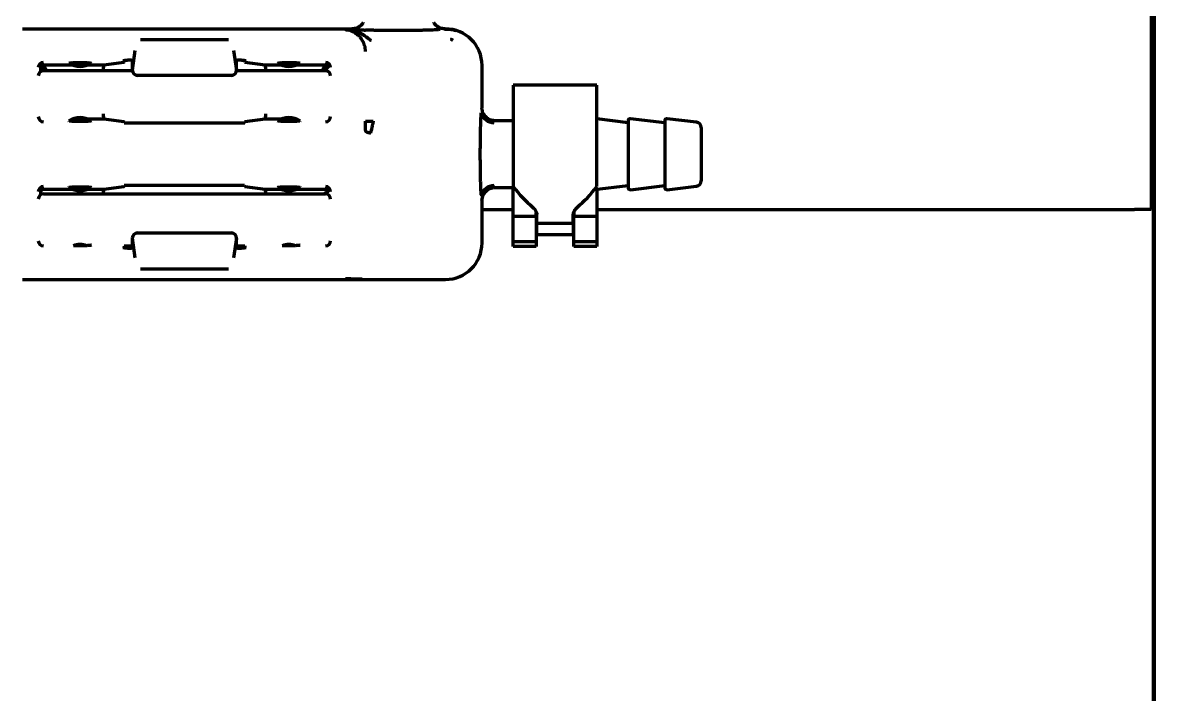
# Model space of a CAD drawing. Header units: inches. Extents: x -3022 to 7311, y 343 to 5680.
# Drawn here: x 7108.7 to 7217.1, y 2125.5 to 2189.9 of the extents above; entities that cross this region are included whole.
import ezdxf

# ---------------------------------------------------------------- set-up
doc = ezdxf.new("R2010")
doc.units = ezdxf.units.IN

msp = doc.modelspace()

# ---------------------------------------------------------------- linework, layer by layer
at = {"linetype": 'Continuous', "lineweight": 70}
for p, q in [((7217.07, 2255.29), (7217.07, 2124.79)), ((7216.77, 2253.49), (7216.77, 2171.99)), ((7216.97, 2202.3), (7216.97, 2124.74)), ((7108.67, 2189.29), (7140.22, 2189.29)), ((7149.09, 2189.27), (7149.16, 2189.28)), ((7149.12, 2189.29), (7149.18, 2189.29)), ((7119.95, 2188.29), (7120.21, 2188.29)), ((7120.21, 2188.29), (7128.14, 2188.29)), ((7128.14, 2188.29), (7128.39, 2188.29)), ((7119.19, 2185.34), (7119.46, 2187.22)), ((7128.88, 2187.22), (7129.16, 2185.34)), ((7110.42, 2185.22), (7110.42, 2185.59)), ((7110.67, 2185.85), (7113.4, 2185.85)), ((7113.53, 2186.07), (7114.82, 2186.07)), ((7114.95, 2185.85), (7116.45, 2185.85)), ((7116.45, 2185.85), (7118.38, 2186.09)), ((7118.42, 2186.39), (7118.42, 2186.29)), ((7118.42, 2186.29), (7118.42, 2186.29)), ((7118.42, 2186.29), (7118.72, 2186.29)), ((7119.17, 2186.28), (7119.17, 2185.34)), ((7129.17, 2185.34), (7129.17, 2186.28)), ((7129.63, 2186.29), (7129.93, 2186.29)), ((7129.93, 2186.29), (7129.93, 2186.39)), ((7129.93, 2186.29), (7129.93, 2186.29)), ((7129.97, 2186.09), (7131.89, 2185.85)), ((7131.89, 2185.85), (7133.4, 2185.85)), ((7133.53, 2186.07), (7134.82, 2186.07)), ((7152.67, 2185.79), (7152.67, 2181.74)), ((7110.67, 2185.29), (7119.18, 2185.29)), ((7116.38, 2185.29), (7116.38, 2185.35)), ((7119.69, 2184.84), (7119.68, 2184.84)), ((7119.97, 2184.84), (7119.69, 2184.84)), ((7128.38, 2184.84), (7119.97, 2184.84)), ((7128.66, 2184.84), (7128.38, 2184.84)), ((7128.67, 2184.84), (7128.66, 2184.84)), ((7129.17, 2185.29), (7137.67, 2185.29)), ((7131.96, 2185.35), (7131.96, 2185.29)), ((7163.67, 2183.89), (7155.67, 2183.89)), ((7155.67, 2183.89), (7155.67, 2174.2)), ((7163.67, 2174.2), (7163.67, 2183.89)), ((7114.82, 2180.42), (7113.53, 2180.42)), ((7116.45, 2180.64), (7114.95, 2180.64)), ((7118.38, 2180.4), (7116.45, 2180.64)), ((7118.41, 2180.29), (7129.94, 2180.29)), ((7131.89, 2180.64), (7129.97, 2180.4)), ((7133.4, 2180.64), (7131.89, 2180.64)), ((7134.82, 2180.42), (7133.53, 2180.42)), ((7155.67, 2180.49), (7153.92, 2180.49)), ((7166.67, 2180.29), (7163.67, 2180.66)), ((7166.67, 2180.49), (7166.67, 2177.29)), ((7170.17, 2180.29), (7166.9, 2180.69)), ((7170.17, 2180.49), (7170.17, 2177.29)), ((7173.23, 2180.35), (7170.4, 2180.69)), ((7173.67, 2179.85), (7173.67, 2174.73)), ((7166.67, 2177.29), (7166.67, 2174.09)), ((7170.17, 2177.29), (7170.17, 2174.09)), ((7110.42, 2173.42), (7110.42, 2173.69)), ((7110.67, 2173.95), (7113.4, 2173.95)), ((7110.67, 2173.49), (7137.67, 2173.49)), ((7113.53, 2174.17), (7114.82, 2174.17)), ((7114.95, 2173.95), (7116.45, 2173.95)), ((7116.45, 2173.95), (7118.38, 2174.19)), ((7129.93, 2174.29), (7118.41, 2174.29)), ((7129.97, 2174.19), (7131.89, 2173.95)), ((7131.89, 2173.95), (7133.4, 2173.95)), ((7133.53, 2174.17), (7134.82, 2174.17)), ((7153.92, 2174.09), (7155.75, 2174.09)), ((7155.67, 2171.31), (7155.67, 2174.09)), ((7163.44, 2173.9), (7166.67, 2174.29)), ((7163.67, 2173.93), (7163.67, 2171.31)), ((7166.9, 2173.89), (7170.17, 2174.29)), ((7170.4, 2173.89), (7173.23, 2174.24)), ((7152.67, 2172.84), (7152.67, 2168.79)), ((7152.68, 2171.99), (7155.67, 2171.99)), ((7155.67, 2170.87), (7155.67, 2171.31)), ((7157.87, 2171.31), (7155.67, 2171.31)), ((7157.87, 2171.31), (7157.87, 2171.71)), ((7157.87, 2171.31), (7157.87, 2170.87)), ((7157.92, 2170.69), (7157.92, 2171.53)), ((7161.42, 2170.69), (7161.42, 2171.53)), ((7161.47, 2171.8), (7161.47, 2171.31)), ((7161.47, 2170.87), (7161.47, 2171.31)), ((7163.67, 2171.31), (7161.47, 2171.31)), ((7163.67, 2171.99), (7215.17, 2171.99)), ((7163.67, 2171.31), (7163.67, 2170.87)), ((7216.77, 2171.99), (7215.17, 2171.99)), ((7155.67, 2168.89), (7155.67, 2170.87)), ((7157.87, 2170.87), (7157.87, 2168.89)), ((7157.92, 2170.69), (7161.42, 2170.69)), ((7157.92, 2169.56), (7157.92, 2170.69)), ((7161.42, 2170.69), (7161.42, 2169.56)), ((7161.47, 2168.89), (7161.47, 2170.87)), ((7163.67, 2170.87), (7163.67, 2168.89)), ((7119.17, 2169.24), (7119.17, 2168.3)), ((7119.46, 2167.37), (7119.19, 2169.24)), ((7119.68, 2169.74), (7119.69, 2169.74)), ((7119.69, 2169.74), (7119.97, 2169.74)), ((7119.97, 2169.74), (7128.38, 2169.74)), ((7128.38, 2169.74), (7128.66, 2169.74)), ((7128.66, 2169.74), (7128.67, 2169.74)), ((7129.16, 2169.24), (7128.88, 2167.37)), ((7129.17, 2168.3), (7129.17, 2169.24)), ((7161.42, 2169.56), (7157.92, 2169.56)), ((7114.82, 2168.52), (7113.53, 2168.52)), ((7119.17, 2168.49), (7118.39, 2168.49)), ((7118.42, 2168.29), (7118.42, 2168.2)), ((7118.42, 2168.29), (7118.42, 2168.29)), ((7118.72, 2168.29), (7118.42, 2168.29)), ((7129.96, 2168.49), (7129.17, 2168.49)), ((7129.93, 2168.29), (7129.63, 2168.29)), ((7129.93, 2168.29), (7129.93, 2168.29)), ((7129.93, 2168.2), (7129.93, 2168.29)), ((7134.82, 2168.52), (7133.53, 2168.52)), ((7155.67, 2168.46), (7155.67, 2168.89)), ((7157.87, 2168.89), (7155.67, 2168.89)), ((7157.87, 2168.46), (7155.67, 2168.46)), ((7157.87, 2168.89), (7157.87, 2168.46)), ((7163.67, 2168.89), (7161.47, 2168.89)), ((7161.47, 2168.46), (7161.47, 2168.89)), ((7163.67, 2168.46), (7161.47, 2168.46)), ((7163.67, 2168.89), (7163.67, 2168.46)), ((7120.21, 2166.29), (7119.95, 2166.29)), ((7128.14, 2166.29), (7120.21, 2166.29)), ((7128.39, 2166.29), (7128.14, 2166.29)), ((7108.67, 2165.29), (7149.18, 2165.29))]:
    msp.add_line(p, q, dxfattribs=at)
for centre, radius, start, end in [((7110.67, 2185.59), 0.495, 90, 180), ((7114.17, 2187.69), 2, 237.0634, 302.9366), ((7114.17, 2187.69), 1.75, 248.3173, 291.6827), ((7134.17, 2187.69), 2, 237.0635, 302.9365), ((7134.17, 2187.69), 1.75, 248.3179, 291.6822), ((7137.67, 2185.59), 0.495, 0, 90), ((7110.67, 2184.79), 0.5, 90, 180), ((7137.67, 2184.79), 0.5, 0, 90), ((7110.67, 2180.89), 0.495, 180, 270), ((7114.17, 2178.79), 2, 57.0633, 122.9367), ((7114.17, 2178.79), 1.75, 68.3171, 111.6829), ((7134.17, 2178.79), 2, 57.0634, 122.9366), ((7134.17, 2178.79), 1.75, 68.3171, 111.6829), ((7137.67, 2180.89), 0.495, 270, 0), ((7166.87, 2180.49), 0.2, 83.0635, 180), ((7170.37, 2180.49), 0.2, 83.0635, 180), ((7173.17, 2179.85), 0.5, 0, 83.0635), ((7173.17, 2174.73), 0.5, 276.9365, 0), ((7110.67, 2172.99), 0.5, 90, 180), ((7110.67, 2173.69), 0.495, 90, 180), ((7114.17, 2175.79), 2, 237.0634, 302.9361), ((7114.17, 2175.79), 1.75, 248.3177, 291.6823), ((7134.17, 2175.79), 2, 237.0634, 302.9361), ((7134.17, 2175.79), 1.75, 248.3177, 291.6824), ((7137.67, 2173.69), 0.495, 0, 90), ((7137.67, 2172.99), 0.5, 0, 90), ((7166.87, 2174.09), 0.2, 180, 276.9365), ((7170.37, 2174.09), 0.2, 180, 276.9365), ((7110.67, 2168.99), 0.495, 180, 270), ((7114.17, 2166.89), 1.75, 68.3179, 111.682), ((7134.17, 2166.89), 1.75, 68.3178, 111.6821), ((7137.67, 2168.99), 0.495, 270, 0)]:
    msp.add_arc(centre, radius, start, end, dxfattribs=at)
for centre, major_axis, ratio, start_param, end_param in [((7144.67, 2189.29), (-4.45, 0), 0.034921, 0.009805, 0.776188), ((7149.17, 2185.79), (2.48, 2.48), 0.998783, 5.498396, 7.067974), ((7116.46, 2185.35), (0, 0.5), 0.140541, 0.017453, 1.570796), ((7118.38, 2186.39), (0, 0.3), 0.140541, 3.159046, 4.390211), ((7118.38, 2186.39), (0, 0.3), 0.140541, 4.390211, 4.712389), ((7118.72, 2186.27), (-0.5, 0), 0.034921, 3.228859, 4.712389), ((7129.63, 2186.27), (-0.5, 0), 0.034921, 4.712389, 6.195919), ((7129.97, 2186.39), (0, 0.3), 0.140541, 1.570796, 1.892975), ((7129.97, 2186.39), (0, 0.3), 0.140541, 1.892975, 3.124139), ((7131.89, 2185.35), (0, 0.5), 0.140541, 4.712389, 6.265732), ((7119.68, 2185.34), (0.502, 0), 0.996195, 3.141593, 4.712389), ((7128.67, 2185.34), (0.502, 0), 0.996195, 4.712389, 6.283185), ((7116.46, 2181.14), (0, 0.5), 0.140541, 1.570796, 3.124139), ((7131.89, 2181.14), (0, 0.5), 0.140541, 3.159046, 4.712389), ((7153.83, 2181.49), (-1.25, 0.11), 0.942269, 0.285425, 1.654635), ((7118.38, 2180.1), (0, 0.3), 0.140541, 5.412039, 6.265732), ((7129.97, 2180.1), (0, 0.3), 0.140541, 0.017453, 0.867521), ((7141.43, 2180.48), (0, 2.22), 0.034899, 4.280588, 4.695116), ((7153.92, 2177.29), (0, 3.2), 0.048562, 0, 0.126027), ((7116.46, 2173.45), (0, 0.5), 0.140541, 0.017453, 1.570796), ((7118.38, 2174.49), (0, 0.3), 0.140541, 3.159046, 4.01396), ((7129.97, 2174.49), (0, 0.3), 0.140541, 2.269226, 3.124139), ((7131.89, 2173.45), (0, 0.5), 0.140541, 4.712389, 6.265732), ((7153.83, 2173.1), (-1.25, -0.11), 0.942278, 4.628736, 5.997943), ((7153.91, 2172.88), (-1.21, -0.33), 0.991474, 4.445601, 6.012009), ((7153.92, 2177.29), (0, 3.2), 0.048562, 3.015566, 3.141593), ((7157.92, 2177.29), (-3.88, 6.32), 0.486103, 1.769102, 2.160068), ((7161.42, 2177.29), (3.88, 6.32), 0.486103, 4.123118, 4.514083), ((7119.68, 2169.24), (-0.502, 0), 0.996195, 4.712389, 6.283185), ((7128.67, 2169.24), (-0.502, 0), 0.996195, 3.141593, 4.712389), ((7118.38, 2168.2), (0, 0.3), 0.140541, 5.034567, 6.265732), ((7118.38, 2168.2), (0, 0.3), 0.140541, 4.712389, 5.034567), ((7118.72, 2168.31), (-0.5, 0), 0.034921, 1.570796, 3.054326), ((7129.63, 2168.31), (-0.5, 0), 0.034921, 0.087266, 1.570796), ((7129.97, 2168.2), (0, 0.3), 0.140541, 0.017453, 1.248618), ((7129.97, 2168.2), (0, 0.3), 0.140541, 1.248618, 1.570796), ((7149.17, 2168.79), (2.48, -2.48), 0.998783, 5.498396, 7.067974)]:
    msp.add_ellipse(centre, major_axis=major_axis, ratio=ratio, start_param=start_param, end_param=end_param, dxfattribs=at)
for points, degree, knots in [([(7141.29, 2189.89), (7141.28, 2189.88), (7141.27, 2189.86), (7141.22, 2189.78), (7141.17, 2189.72), (7141.08, 2189.63), (7141.05, 2189.6), (7141, 2189.56), (7140.98, 2189.55), (7140.95, 2189.53), (7140.94, 2189.51), (7140.85, 2189.46), (7140.78, 2189.42), (7140.68, 2189.38), (7140.66, 2189.37), (7140.63, 2189.36), (7140.61, 2189.35), (7140.55, 2189.33), (7140.51, 2189.32), (7140.39, 2189.3), (7140.31, 2189.29), (7140.22, 2189.29)], 3, [0, 0, 0, 0, 0.040307, 0.040307, 0.232246, 0.232246, 0.328215, 0.328215, 0.3762, 0.3762, 0.424184, 0.424184, 0.616123, 0.616123, 0.664107, 0.664107, 0.712092, 0.712092, 0.808061, 0.808061, 1, 1, 1, 1]), ([(7149.12, 2189.29), (7149.04, 2189.29), (7148.96, 2189.3), (7148.84, 2189.32), (7148.8, 2189.33), (7148.74, 2189.35), (7148.72, 2189.36), (7148.68, 2189.37), (7148.66, 2189.38), (7148.57, 2189.42), (7148.5, 2189.46), (7148.41, 2189.51), (7148.4, 2189.53), (7148.36, 2189.55), (7148.35, 2189.56), (7148.3, 2189.6), (7148.27, 2189.63), (7148.18, 2189.72), (7148.13, 2189.78), (7148.08, 2189.86), (7148.07, 2189.88), (7148.06, 2189.89)], 3, [0, 0, 0, 0, 0.191939, 0.191939, 0.287908, 0.287908, 0.335893, 0.335893, 0.383877, 0.383877, 0.575816, 0.575816, 0.6238, 0.6238, 0.671785, 0.671785, 0.767754, 0.767754, 0.959693, 0.959693, 1, 1, 1, 1]), ([(7139.6, 2189.22), (7139.99, 2189.2), (7140.51, 2189.19), (7140.73, 2189.19), (7141.1, 2189.19), (7141.23, 2189.19), (7141.3, 2189.19), (7141.5, 2189.18)], 2, [0, 0, 0, 0.500003, 0.500003, 0.750004, 0.875005, 0.875005, 1, 1, 1]), ([(7141.51, 2187.13), (7141.51, 2187.17), (7141.51, 2187.22), (7141.5, 2187.29), (7141.5, 2187.31), (7141.49, 2187.36), (7141.49, 2187.38), (7141.48, 2187.49), (7141.46, 2187.58), (7141.42, 2187.71), (7141.41, 2187.75), (7141.39, 2187.82), (7141.38, 2187.84), (7141.37, 2187.88), (7141.36, 2187.9), (7141.31, 2188), (7141.28, 2188.08), (7141.19, 2188.23), (7141.15, 2188.29), (7141.08, 2188.39), (7141.05, 2188.42), (7141, 2188.49), (7140.98, 2188.51), (7140.9, 2188.6), (7140.85, 2188.65), (7140.74, 2188.74), (7140.69, 2188.79), (7140.6, 2188.85), (7140.58, 2188.86), (7140.52, 2188.9), (7140.47, 2188.93), (7140.42, 2188.96), (7140.37, 2188.99), (7140.34, 2189), (7140.27, 2189.04), (7140.22, 2189.06), (7140.13, 2189.1), (7140.08, 2189.11), (7139.99, 2189.14), (7139.95, 2189.15), (7139.89, 2189.17), (7139.87, 2189.17), (7139.83, 2189.18), (7139.82, 2189.19), (7139.72, 2189.2), (7139.66, 2189.21), (7139.6, 2189.22)], 3, [0, 0, 0, 0, 0.03125, 0.03125, 0.046875, 0.046875, 0.0625, 0.0625, 0.125, 0.125, 0.15625, 0.15625, 0.171875, 0.171875, 0.1875, 0.1875, 0.25, 0.25, 0.3125, 0.3125, 0.34375, 0.34375, 0.375, 0.375, 0.4375, 0.4375, 0.5, 0.5, 0.53125, 0.53125, 0.5625, 0.59375, 0.59375, 0.625, 0.625, 0.6875, 0.6875, 0.75, 0.75, 0.8125, 0.8125, 0.84375, 0.84375, 0.875, 0.875, 1, 1, 1, 1]), ([(7142.05, 2188.17), (7142.04, 2188.18), (7142.02, 2188.19), (7141.99, 2188.21), (7141.96, 2188.23), (7141.94, 2188.26), (7141.91, 2188.28), (7141.87, 2188.3), (7141.84, 2188.33), (7141.81, 2188.35), (7141.78, 2188.37), (7141.74, 2188.4), (7141.71, 2188.43), (7141.67, 2188.45), (7141.64, 2188.48), (7141.6, 2188.51), (7141.56, 2188.53), (7141.53, 2188.56), (7141.5, 2188.58), (7141.47, 2188.6), (7141.44, 2188.62), (7141.41, 2188.64), (7141.38, 2188.67), (7141.34, 2188.69), (7141.3, 2188.72), (7141.25, 2188.75), (7141.2, 2188.78), (7141.15, 2188.8), (7141.1, 2188.83), (7141.04, 2188.86), (7140.98, 2188.89), (7140.92, 2188.92), (7140.86, 2188.95), (7140.81, 2188.97), (7140.78, 2188.98), (7140.78, 2188.98), (7140.77, 2188.98), (7140.76, 2188.99), (7140.75, 2188.99), (7140.74, 2188.99), (7140.74, 2189), (7140.73, 2189), (7140.72, 2189), (7140.71, 2189.01), (7140.7, 2189.01), (7140.69, 2189.01), (7140.68, 2189.02), (7140.67, 2189.02), (7140.66, 2189.02), (7140.65, 2189.03), (7140.64, 2189.03), (7140.63, 2189.03), (7140.62, 2189.04), (7140.61, 2189.04), (7140.6, 2189.04), (7140.59, 2189.05), (7140.58, 2189.05), (7140.56, 2189.05), (7140.55, 2189.06), (7140.54, 2189.06), (7140.53, 2189.07), (7140.52, 2189.07), (7140.5, 2189.07), (7140.49, 2189.08), (7140.48, 2189.08), (7140.47, 2189.08), (7140.45, 2189.09), (7140.44, 2189.09), (7140.43, 2189.09), (7140.41, 2189.1), (7140.4, 2189.1), (7140.38, 2189.1), (7140.37, 2189.11), (7140.36, 2189.11), (7140.34, 2189.11), (7140.33, 2189.12), (7140.31, 2189.12), (7140.3, 2189.12), (7140.28, 2189.13), (7140.27, 2189.13), (7140.25, 2189.13), (7140.24, 2189.14), (7140.22, 2189.14), (7140.2, 2189.14), (7140.19, 2189.15), (7140.17, 2189.15), (7140.16, 2189.15), (7140.14, 2189.16), (7140.12, 2189.16), (7140.11, 2189.16), (7140.09, 2189.16), (7140.07, 2189.17), (7140.06, 2189.17), (7140.04, 2189.17), (7140.02, 2189.17), (7140.01, 2189.18), (7139.99, 2189.18), (7139.97, 2189.18), (7139.95, 2189.18), (7139.94, 2189.19), (7139.92, 2189.19), (7139.9, 2189.19), (7139.88, 2189.19), (7139.87, 2189.2), (7139.85, 2189.2), (7139.83, 2189.2), (7139.81, 2189.2), (7139.8, 2189.2), (7139.78, 2189.2), (7139.76, 2189.21), (7139.74, 2189.21), (7139.72, 2189.21), (7139.71, 2189.21), (7139.69, 2189.21), (7139.67, 2189.21), (7139.65, 2189.21), (7139.64, 2189.22), (7139.62, 2189.22), (7139.61, 2189.22), (7139.6, 2189.22)], 3, [0, 0, 0, 0, 0.010322, 0.020917, 0.031783, 0.042918, 0.054322, 0.065992, 0.07793, 0.090135, 0.10261, 0.115357, 0.128381, 0.141688, 0.155285, 0.169182, 0.183389, 0.197921, 0.206997, 0.217185, 0.22844, 0.240748, 0.254097, 0.268481, 0.283899, 0.300353, 0.317855, 0.336423, 0.356083, 0.376874, 0.398842, 0.422037, 0.446392, 0.471925, 0.474589, 0.47733, 0.48015, 0.483047, 0.486022, 0.489076, 0.492208, 0.495419, 0.49871, 0.502079, 0.505528, 0.509058, 0.512668, 0.516358, 0.520129, 0.523977, 0.527903, 0.531906, 0.535987, 0.540146, 0.544384, 0.548699, 0.553094, 0.557567, 0.56212, 0.566752, 0.571465, 0.576258, 0.581131, 0.586086, 0.591123, 0.596241, 0.601442, 0.606726, 0.612094, 0.617545, 0.623081, 0.628703, 0.63441, 0.640203, 0.646083, 0.652051, 0.658108, 0.664253, 0.670488, 0.676814, 0.68323, 0.689739, 0.69634, 0.703035, 0.709824, 0.716709, 0.723689, 0.730767, 0.737942, 0.745217, 0.752591, 0.760066, 0.767642, 0.775321, 0.783104, 0.790992, 0.798986, 0.807087, 0.815295, 0.823613, 0.832032, 0.840543, 0.849148, 0.857845, 0.866637, 0.875524, 0.884506, 0.893584, 0.902759, 0.912032, 0.921403, 0.930873, 0.940443, 0.950113, 0.959885, 0.969758, 0.979735, 0.989815, 1, 1, 1, 1]), ([(7142.48, 2189.15), (7142.47, 2189.15), (7142.46, 2189.15), (7142.44, 2189.15), (7142.41, 2189.15), (7142.38, 2189.15), (7142.32, 2189.16), (7142.28, 2189.16), (7142.16, 2189.16), (7142.08, 2189.16), (7141.91, 2189.17), (7141.83, 2189.17), (7141.7, 2189.18), (7141.66, 2189.18), (7141.58, 2189.18), (7141.54, 2189.18), (7141.5, 2189.18)], 3, [0, 0, 0, 0, 0.03125, 0.03125, 0.0625, 0.125, 0.125, 0.25, 0.25, 0.5, 0.5, 0.75, 0.75, 0.875, 0.875, 1, 1, 1, 1]), ([(7148.65, 2189.23), (7148.59, 2189.22), (7148.53, 2189.22), (7148.4, 2189.21), (7148.33, 2189.2), (7148.16, 2189.19), (7148.07, 2189.19), (7147.95, 2189.18), (7147.93, 2189.18), (7147.88, 2189.18), (7147.8, 2189.18), (7147.72, 2189.18), (7147.56, 2189.17), (7147.44, 2189.17), (7147.2, 2189.16), (7147.07, 2189.16), (7146.91, 2189.15), (7146.87, 2189.15), (7146.81, 2189.15), (7146.7, 2189.15), (7146.53, 2189.15), (7146.39, 2189.14), (7146.28, 2189.14), (7146.24, 2189.14), (7146.17, 2189.14), (7146.13, 2189.14), (7145.95, 2189.14), (7145.8, 2189.14), (7145.49, 2189.13), (7145.34, 2189.13), (7145.03, 2189.13), (7144.88, 2189.13), (7144.64, 2189.13), (7144.56, 2189.13), (7144.4, 2189.13), (7144.33, 2189.13), (7144.09, 2189.13), (7143.94, 2189.13), (7143.63, 2189.14), (7143.48, 2189.14), (7143.3, 2189.14), (7143.26, 2189.14), (7143.19, 2189.14), (7143.08, 2189.14), (7142.97, 2189.14), (7142.75, 2189.15), (7142.62, 2189.15), (7142.48, 2189.15)], 3, [0, 0, 0, 0, 0.0625, 0.0625, 0.125, 0.125, 0.1875, 0.1875, 0.203125, 0.203125, 0.21875, 0.25, 0.25, 0.3125, 0.3125, 0.375, 0.375, 0.390625, 0.390625, 0.40625, 0.4375, 0.46875, 0.46875, 0.484375, 0.484375, 0.5, 0.5, 0.5625, 0.5625, 0.625, 0.625, 0.6875, 0.6875, 0.71875, 0.71875, 0.75, 0.75, 0.8125, 0.8125, 0.875, 0.875, 0.890625, 0.890625, 0.90625, 0.9375, 0.9375, 1, 1, 1, 1]), ([(7110.42, 2185.59), (7110.42, 2185.61), (7110.42, 2185.62), (7110.43, 2185.65), (7110.43, 2185.66), (7110.43, 2185.67), (7110.44, 2185.69), (7110.45, 2185.71), (7110.45, 2185.72), (7110.46, 2185.73), (7110.47, 2185.75), (7110.49, 2185.76), (7110.5, 2185.78), (7110.51, 2185.79), (7110.52, 2185.8), (7110.54, 2185.81), (7110.55, 2185.82), (7110.57, 2185.82), (7110.58, 2185.83), (7110.6, 2185.84), (7110.62, 2185.84), (7110.64, 2185.84), (7110.65, 2185.85), (7110.67, 2185.85), (7110.67, 2185.85), (7110.68, 2185.85)], 3, [0, 0, 0, 0, 0.125, 0.125, 0.1875, 0.1875, 0.25, 0.3125, 0.3125, 0.375, 0.375, 0.5, 0.5, 0.5625, 0.5625, 0.625, 0.6875, 0.6875, 0.75, 0.75, 0.875, 0.875, 0.9375, 0.9375, 1, 1, 1, 1]), ([(7110.92, 2185.35), (7110.92, 2185.35), (7110.92, 2185.35), (7110.92, 2185.35), (7110.91, 2185.35), (7110.91, 2185.35), (7110.91, 2185.35), (7110.91, 2185.35), (7110.9, 2185.35), (7110.9, 2185.35), (7110.9, 2185.35), (7110.9, 2185.35), (7110.89, 2185.35), (7110.89, 2185.35), (7110.88, 2185.35), (7110.88, 2185.35), (7110.88, 2185.35), (7110.87, 2185.35), (7110.87, 2185.35), (7110.86, 2185.36), (7110.86, 2185.36), (7110.85, 2185.36), (7110.85, 2185.36), (7110.84, 2185.36), (7110.84, 2185.37), (7110.83, 2185.37), (7110.83, 2185.37), (7110.82, 2185.37), (7110.81, 2185.38), (7110.81, 2185.38), (7110.8, 2185.38), (7110.79, 2185.39), (7110.79, 2185.39), (7110.78, 2185.39), (7110.77, 2185.4), (7110.77, 2185.4), (7110.76, 2185.41), (7110.75, 2185.41), (7110.74, 2185.41), (7110.74, 2185.42), (7110.73, 2185.42), (7110.72, 2185.43), (7110.72, 2185.43), (7110.71, 2185.43), (7110.71, 2185.44), (7110.7, 2185.44), (7110.69, 2185.44), (7110.69, 2185.45), (7110.68, 2185.45), (7110.68, 2185.45), (7110.67, 2185.46), (7110.67, 2185.46), (7110.66, 2185.46), (7110.66, 2185.46), (7110.65, 2185.47), (7110.65, 2185.47), (7110.64, 2185.47), (7110.64, 2185.47), (7110.63, 2185.48), (7110.63, 2185.48), (7110.63, 2185.48), (7110.62, 2185.48), (7110.62, 2185.49), (7110.61, 2185.49), (7110.61, 2185.49), (7110.61, 2185.49), (7110.6, 2185.49), (7110.6, 2185.49), (7110.6, 2185.5), (7110.6, 2185.5), (7110.59, 2185.5), (7110.59, 2185.5), (7110.59, 2185.5), (7110.58, 2185.5), (7110.58, 2185.5), (7110.58, 2185.51), (7110.58, 2185.51), (7110.57, 2185.51), (7110.56, 2185.51), (7110.55, 2185.52), (7110.54, 2185.52), (7110.54, 2185.53), (7110.53, 2185.53), (7110.52, 2185.54), (7110.51, 2185.54), (7110.51, 2185.55), (7110.5, 2185.55), (7110.49, 2185.56), (7110.49, 2185.56), (7110.48, 2185.57), (7110.48, 2185.57), (7110.47, 2185.58), (7110.46, 2185.58), (7110.46, 2185.59), (7110.45, 2185.59), (7110.45, 2185.6), (7110.45, 2185.6), (7110.44, 2185.61), (7110.44, 2185.61), (7110.44, 2185.62), (7110.43, 2185.62), (7110.43, 2185.62), (7110.43, 2185.62), (7110.43, 2185.62), (7110.43, 2185.62), (7110.43, 2185.62), (7110.42, 2185.62), (7110.42, 2185.62), (7110.42, 2185.62), (7110.42, 2185.61), (7110.42, 2185.61), (7110.42, 2185.6), (7110.42, 2185.6), (7110.42, 2185.59), (7110.42, 2185.59)], 3, [0, 0, 0, 0, 0.002036, 0.004206, 0.00654, 0.00906, 0.011784, 0.014727, 0.017899, 0.021311, 0.02497, 0.028881, 0.033049, 0.037478, 0.042173, 0.047135, 0.052366, 0.05787, 0.063648, 0.0697, 0.076029, 0.082636, 0.089522, 0.096687, 0.104132, 0.111858, 0.119866, 0.128156, 0.136729, 0.145585, 0.154725, 0.164149, 0.173857, 0.18385, 0.194128, 0.204691, 0.215337, 0.225817, 0.23613, 0.246276, 0.256256, 0.266069, 0.275716, 0.285196, 0.294509, 0.303656, 0.312637, 0.321451, 0.330098, 0.33858, 0.346895, 0.355044, 0.363027, 0.370843, 0.378494, 0.385979, 0.393297, 0.40045, 0.407437, 0.414259, 0.420915, 0.427406, 0.433731, 0.439891, 0.445886, 0.451716, 0.457381, 0.462881, 0.468217, 0.473389, 0.478397, 0.483241, 0.487921, 0.492439, 0.496793, 0.500985, 0.505015, 0.52063, 0.536288, 0.551989, 0.567735, 0.583524, 0.599359, 0.61524, 0.631167, 0.647141, 0.663162, 0.679232, 0.695351, 0.711519, 0.727737, 0.744006, 0.760326, 0.776698, 0.793123, 0.8096, 0.82613, 0.840343, 0.853806, 0.866544, 0.87859, 0.889981, 0.90076, 0.910979, 0.920699, 0.92999, 0.938932, 0.947617, 0.956141, 0.96461, 0.973129, 0.981802, 0.990729, 1, 1, 1, 1]), ([(7110.67, 2185.85), (7110.67, 2185.85), (7110.67, 2185.85), (7110.67, 2185.85), (7110.68, 2185.84), (7110.68, 2185.84), (7110.68, 2185.84), (7110.68, 2185.84), (7110.68, 2185.84), (7110.68, 2185.84), (7110.68, 2185.83), (7110.68, 2185.83), (7110.68, 2185.83), (7110.68, 2185.83), (7110.68, 2185.82), (7110.69, 2185.82), (7110.69, 2185.82), (7110.69, 2185.81), (7110.69, 2185.81), (7110.69, 2185.8), (7110.69, 2185.8), (7110.7, 2185.8), (7110.7, 2185.79), (7110.7, 2185.79), (7110.7, 2185.78), (7110.71, 2185.78), (7110.71, 2185.77), (7110.71, 2185.77), (7110.71, 2185.76), (7110.72, 2185.75), (7110.72, 2185.75), (7110.72, 2185.74), (7110.73, 2185.73), (7110.73, 2185.73), (7110.73, 2185.72), (7110.73, 2185.71), (7110.74, 2185.71), (7110.74, 2185.7), (7110.75, 2185.69), (7110.75, 2185.68), (7110.76, 2185.67), (7110.76, 2185.66), (7110.77, 2185.64), (7110.78, 2185.63), (7110.78, 2185.61), (7110.79, 2185.6), (7110.8, 2185.58), (7110.81, 2185.57), (7110.82, 2185.55), (7110.82, 2185.53), (7110.83, 2185.51), (7110.84, 2185.49), (7110.85, 2185.47), (7110.86, 2185.45), (7110.87, 2185.43), (7110.88, 2185.41), (7110.9, 2185.39), (7110.91, 2185.37), (7110.91, 2185.35), (7110.92, 2185.35)], 3, [0, 0, 0, 0, 0.035799, 0.047787, 0.059806, 0.071855, 0.083935, 0.096049, 0.108196, 0.120378, 0.132596, 0.144851, 0.157144, 0.169476, 0.181847, 0.19426, 0.206714, 0.219211, 0.231751, 0.244336, 0.256967, 0.269644, 0.282368, 0.295141, 0.307962, 0.320834, 0.333757, 0.346731, 0.359758, 0.372838, 0.385972, 0.399161, 0.412406, 0.425708, 0.439067, 0.452484, 0.46596, 0.479496, 0.493092, 0.506749, 0.52844, 0.550594, 0.573213, 0.596299, 0.619855, 0.643883, 0.668385, 0.693363, 0.718819, 0.744755, 0.771172, 0.798071, 0.825455, 0.853325, 0.881681, 0.910526, 0.93986, 0.969684, 1, 1, 1, 1]), ([(7113.09, 2186.01), (7113.12, 2186.02), (7113.15, 2186.02), (7113.22, 2186.03), (7113.25, 2186.04), (7113.32, 2186.04), (7113.36, 2186.05), (7113.44, 2186.06), (7113.48, 2186.06), (7113.53, 2186.07)], 3, [0, 0, 0, 0, 0.25, 0.25, 0.5, 0.5, 0.75, 0.75, 1, 1, 1, 1]), ([(7114.82, 2186.07), (7114.87, 2186.06), (7114.91, 2186.06), (7114.99, 2186.05), (7115.02, 2186.04), (7115.1, 2186.04), (7115.13, 2186.03), (7115.2, 2186.02), (7115.23, 2186.02), (7115.26, 2186.01)], 3, [0, 0, 0, 0, 0.25, 0.25, 0.5, 0.5, 0.75, 0.75, 1, 1, 1, 1]), ([(7133.09, 2186.01), (7133.12, 2186.02), (7133.15, 2186.02), (7133.22, 2186.03), (7133.25, 2186.04), (7133.32, 2186.04), (7133.36, 2186.05), (7133.44, 2186.06), (7133.48, 2186.06), (7133.53, 2186.07)], 3, [0, 0, 0, 0, 0.25, 0.25, 0.5, 0.5, 0.75, 0.75, 1, 1, 1, 1]), ([(7134.82, 2186.07), (7134.87, 2186.06), (7134.91, 2186.06), (7134.99, 2186.05), (7135.02, 2186.04), (7135.1, 2186.04), (7135.13, 2186.03), (7135.2, 2186.02), (7135.23, 2186.02), (7135.26, 2186.01)], 3, [0, 0, 0, 0, 0.25, 0.25, 0.5, 0.5, 0.75, 0.75, 1, 1, 1, 1]), ([(7137.43, 2185.35), (7137.43, 2185.35), (7137.43, 2185.35), (7137.43, 2185.35), (7137.43, 2185.35), (7137.43, 2185.35), (7137.43, 2185.36), (7137.43, 2185.36), (7137.43, 2185.36), (7137.43, 2185.36), (7137.43, 2185.37), (7137.43, 2185.37), (7137.43, 2185.37), (7137.43, 2185.38), (7137.43, 2185.38), (7137.43, 2185.39), (7137.43, 2185.39), (7137.43, 2185.39), (7137.44, 2185.4), (7137.44, 2185.4), (7137.44, 2185.41), (7137.44, 2185.41), (7137.44, 2185.42), (7137.45, 2185.42), (7137.45, 2185.43), (7137.45, 2185.43), (7137.45, 2185.44), (7137.46, 2185.45), (7137.46, 2185.45), (7137.46, 2185.46), (7137.47, 2185.46), (7137.47, 2185.47), (7137.47, 2185.48), (7137.48, 2185.49), (7137.48, 2185.49), (7137.48, 2185.5), (7137.49, 2185.51), (7137.49, 2185.51), (7137.5, 2185.52), (7137.5, 2185.53), (7137.5, 2185.53), (7137.51, 2185.54), (7137.51, 2185.55), (7137.51, 2185.55), (7137.52, 2185.56), (7137.52, 2185.57), (7137.52, 2185.57), (7137.53, 2185.58), (7137.53, 2185.58), (7137.53, 2185.59), (7137.54, 2185.59), (7137.54, 2185.6), (7137.54, 2185.6), (7137.55, 2185.61), (7137.55, 2185.61), (7137.55, 2185.62), (7137.55, 2185.62), (7137.56, 2185.63), (7137.56, 2185.63), (7137.56, 2185.64), (7137.56, 2185.64), (7137.57, 2185.64), (7137.57, 2185.65), (7137.57, 2185.65), (7137.57, 2185.65), (7137.57, 2185.66), (7137.57, 2185.66), (7137.58, 2185.66), (7137.58, 2185.67), (7137.58, 2185.67), (7137.58, 2185.67), (7137.58, 2185.68), (7137.58, 2185.68), (7137.59, 2185.68), (7137.59, 2185.68), (7137.59, 2185.69), (7137.59, 2185.69), (7137.59, 2185.7), (7137.6, 2185.71), (7137.6, 2185.71), (7137.61, 2185.72), (7137.61, 2185.73), (7137.61, 2185.74), (7137.62, 2185.75), (7137.62, 2185.75), (7137.63, 2185.76), (7137.63, 2185.77), (7137.64, 2185.77), (7137.64, 2185.78), (7137.65, 2185.79), (7137.65, 2185.79), (7137.66, 2185.8), (7137.66, 2185.8), (7137.67, 2185.81), (7137.67, 2185.81), (7137.68, 2185.82), (7137.69, 2185.82), (7137.69, 2185.82), (7137.69, 2185.83), (7137.7, 2185.83), (7137.7, 2185.83), (7137.7, 2185.83), (7137.7, 2185.84), (7137.7, 2185.84), (7137.7, 2185.84), (7137.7, 2185.84), (7137.7, 2185.84), (7137.7, 2185.84), (7137.7, 2185.84), (7137.69, 2185.84), (7137.69, 2185.84), (7137.69, 2185.85), (7137.68, 2185.85), (7137.68, 2185.85), (7137.67, 2185.85)], 3, [0, 0, 0, 0, 0.002036, 0.004206, 0.00654, 0.00906, 0.011784, 0.014727, 0.017899, 0.021311, 0.02497, 0.028881, 0.033049, 0.037478, 0.042173, 0.047135, 0.052366, 0.05787, 0.063648, 0.0697, 0.076029, 0.082636, 0.089522, 0.096686, 0.104132, 0.111858, 0.119866, 0.128156, 0.136729, 0.145585, 0.154725, 0.164149, 0.173857, 0.18385, 0.194128, 0.204691, 0.215337, 0.225816, 0.23613, 0.246276, 0.256256, 0.266069, 0.275716, 0.285196, 0.294509, 0.303656, 0.312637, 0.321451, 0.330098, 0.33858, 0.346895, 0.355044, 0.363027, 0.370843, 0.378494, 0.385979, 0.393297, 0.40045, 0.407437, 0.414259, 0.420915, 0.427405, 0.433731, 0.439891, 0.445886, 0.451715, 0.457381, 0.462881, 0.468217, 0.473389, 0.478397, 0.483241, 0.487921, 0.492439, 0.496793, 0.500985, 0.505015, 0.52063, 0.536288, 0.551989, 0.567734, 0.583524, 0.599359, 0.615239, 0.631166, 0.64714, 0.663162, 0.679232, 0.695351, 0.711519, 0.727737, 0.744006, 0.760326, 0.776698, 0.793122, 0.8096, 0.82613, 0.840343, 0.853806, 0.866544, 0.87859, 0.889981, 0.90076, 0.910979, 0.920699, 0.92999, 0.938932, 0.947617, 0.956141, 0.96461, 0.973129, 0.981802, 0.990729, 1, 1, 1, 1]), ([(7137.93, 2185.59), (7137.93, 2185.59), (7137.93, 2185.6), (7137.93, 2185.6), (7137.93, 2185.6), (7137.93, 2185.6), (7137.93, 2185.61), (7137.93, 2185.61), (7137.93, 2185.61), (7137.93, 2185.61), (7137.93, 2185.61), (7137.93, 2185.62), (7137.93, 2185.62), (7137.93, 2185.62), (7137.92, 2185.62), (7137.92, 2185.62), (7137.92, 2185.62), (7137.92, 2185.62), (7137.92, 2185.62), (7137.92, 2185.62), (7137.92, 2185.62), (7137.92, 2185.62), (7137.92, 2185.62), (7137.92, 2185.61), (7137.91, 2185.61), (7137.91, 2185.61), (7137.91, 2185.61), (7137.91, 2185.61), (7137.91, 2185.6), (7137.91, 2185.6), (7137.9, 2185.6), (7137.9, 2185.6), (7137.9, 2185.59), (7137.9, 2185.59), (7137.9, 2185.59), (7137.89, 2185.59), (7137.89, 2185.58), (7137.89, 2185.58), (7137.88, 2185.58), (7137.88, 2185.58), (7137.88, 2185.57), (7137.88, 2185.57), (7137.87, 2185.57), (7137.87, 2185.57), (7137.87, 2185.56), (7137.86, 2185.56), (7137.86, 2185.56), (7137.86, 2185.56), (7137.85, 2185.55), (7137.85, 2185.55), (7137.85, 2185.55), (7137.84, 2185.55), (7137.84, 2185.54), (7137.84, 2185.54), (7137.83, 2185.54), (7137.83, 2185.54), (7137.82, 2185.54), (7137.82, 2185.53), (7137.82, 2185.53), (7137.81, 2185.53), (7137.81, 2185.53), (7137.8, 2185.52), (7137.8, 2185.52), (7137.8, 2185.52), (7137.79, 2185.52), (7137.79, 2185.52), (7137.78, 2185.51), (7137.78, 2185.51), (7137.77, 2185.51), (7137.76, 2185.5), (7137.75, 2185.5), (7137.73, 2185.49), (7137.72, 2185.48), (7137.7, 2185.48), (7137.68, 2185.47), (7137.66, 2185.46), (7137.64, 2185.45), (7137.62, 2185.43), (7137.59, 2185.42), (7137.56, 2185.41), (7137.54, 2185.4), (7137.51, 2185.38), (7137.49, 2185.37), (7137.47, 2185.37), (7137.46, 2185.36), (7137.45, 2185.35), (7137.44, 2185.35), (7137.43, 2185.35), (7137.43, 2185.35), (7137.43, 2185.35)], 3, [0, 0, 0, 0, 0.005316, 0.010542, 0.015696, 0.020796, 0.025861, 0.030913, 0.03597, 0.041053, 0.046182, 0.051376, 0.056652, 0.062029, 0.067524, 0.073151, 0.078926, 0.084862, 0.090971, 0.097265, 0.103754, 0.110447, 0.117354, 0.124481, 0.131837, 0.139427, 0.147257, 0.155334, 0.163661, 0.172235, 0.180869, 0.189491, 0.1981, 0.206697, 0.215283, 0.223856, 0.232417, 0.240966, 0.249503, 0.258028, 0.266541, 0.275042, 0.283531, 0.292008, 0.300474, 0.308927, 0.317369, 0.325799, 0.334218, 0.342625, 0.35102, 0.359403, 0.367775, 0.376136, 0.384485, 0.392823, 0.401149, 0.409464, 0.417767, 0.426059, 0.43434, 0.44261, 0.450868, 0.459115, 0.467351, 0.475576, 0.48379, 0.491993, 0.506755, 0.52381, 0.543164, 0.564821, 0.588783, 0.615053, 0.643632, 0.674521, 0.707721, 0.743232, 0.781056, 0.821192, 0.858696, 0.891791, 0.920478, 0.944755, 0.964623, 0.980081, 0.99113, 0.99777, 1, 1, 1, 1]), ([(7137.67, 2185.85), (7137.69, 2185.85), (7137.71, 2185.85), (7137.73, 2185.84), (7137.74, 2185.84), (7137.76, 2185.83), (7137.77, 2185.83), (7137.79, 2185.82), (7137.8, 2185.81), (7137.81, 2185.81), (7137.83, 2185.79), (7137.84, 2185.78), (7137.86, 2185.76), (7137.87, 2185.76), (7137.88, 2185.75), (7137.89, 2185.73), (7137.9, 2185.72), (7137.9, 2185.7), (7137.91, 2185.69), (7137.92, 2185.67), (7137.92, 2185.65), (7137.93, 2185.63), (7137.93, 2185.62), (7137.93, 2185.61), (7137.93, 2185.6), (7137.93, 2185.59)], 3, [0, 0, 0, 0, 0.125, 0.125, 0.1875, 0.1875, 0.25, 0.3125, 0.3125, 0.375, 0.375, 0.5, 0.5, 0.5625, 0.5625, 0.625, 0.6875, 0.6875, 0.75, 0.75, 0.875, 0.875, 0.9375, 0.9375, 1, 1, 1, 1]), ([(7152.61, 2173.32), (7152.6, 2173.36), (7152.6, 2173.4), (7152.59, 2173.48), (7152.59, 2173.53), (7152.58, 2173.68), (7152.58, 2173.8), (7152.57, 2173.94), (7152.57, 2173.96), (7152.57, 2173.99), (7152.57, 2174.01), (7152.56, 2174.06), (7152.56, 2174.1), (7152.56, 2174.2), (7152.56, 2174.28), (7152.55, 2174.51), (7152.54, 2174.67), (7152.54, 2174.89), (7152.54, 2174.94), (7152.54, 2175.03), (7152.53, 2175.08), (7152.53, 2175.22), (7152.53, 2175.31), (7152.53, 2175.6), (7152.52, 2175.8), (7152.52, 2176.11), (7152.52, 2176.22), (7152.52, 2176.38), (7152.52, 2176.43), (7152.52, 2176.54), (7152.52, 2176.59), (7152.51, 2176.75), (7152.51, 2176.86), (7152.51, 2177.02), (7152.51, 2177.08), (7152.51, 2177.19), (7152.51, 2177.24), (7152.51, 2177.51), (7152.51, 2177.73), (7152.52, 2178.16), (7152.52, 2178.37), (7152.52, 2178.63), (7152.52, 2178.68), (7152.52, 2178.78), (7152.52, 2178.83), (7152.53, 2178.98), (7152.53, 2179.08), (7152.53, 2179.37), (7152.54, 2179.56), (7152.54, 2179.78), (7152.54, 2179.82), (7152.54, 2179.88), (7152.54, 2179.91), (7152.55, 2179.95), (7152.55, 2179.97), (7152.55, 2180.07), (7152.55, 2180.15), (7152.56, 2180.39), (7152.56, 2180.53), (7152.57, 2180.72), (7152.58, 2180.78), (7152.58, 2180.86), (7152.58, 2180.87), (7152.58, 2180.9), (7152.58, 2180.94), (7152.59, 2180.98), (7152.59, 2181.11), (7152.6, 2181.19), (7152.61, 2181.26)], 3, [0, 0, 0, 0, 0.03125, 0.03125, 0.0625, 0.0625, 0.125, 0.125, 0.132812, 0.132812, 0.140625, 0.140625, 0.15625, 0.15625, 0.1875, 0.1875, 0.25, 0.25, 0.265625, 0.265625, 0.28125, 0.28125, 0.3125, 0.3125, 0.375, 0.375, 0.40625, 0.40625, 0.421875, 0.421875, 0.4375, 0.4375, 0.46875, 0.46875, 0.484375, 0.484375, 0.5, 0.5, 0.5625, 0.5625, 0.625, 0.625, 0.640625, 0.640625, 0.65625, 0.65625, 0.6875, 0.6875, 0.75, 0.75, 0.765625, 0.765625, 0.773438, 0.773438, 0.78125, 0.78125, 0.8125, 0.8125, 0.875, 0.875, 0.90625, 0.90625, 0.914062, 0.914062, 0.921875, 0.9375, 0.9375, 1, 1, 1, 1]), ([(7153.92, 2180.49), (7153.91, 2180.49), (7153.9, 2180.49), (7153.88, 2180.49), (7153.85, 2180.49), (7153.82, 2180.5), (7153.76, 2180.5), (7153.72, 2180.51), (7153.66, 2180.52), (7153.64, 2180.52), (7153.6, 2180.53), (7153.58, 2180.54), (7153.52, 2180.56), (7153.44, 2180.59), (7153.35, 2180.63), (7153.3, 2180.66), (7153.26, 2180.68), (7153.25, 2180.69), (7153.16, 2180.75), (7153.1, 2180.8), (7153.01, 2180.89), (7152.98, 2180.92), (7152.94, 2180.96), (7152.93, 2180.98), (7152.91, 2181.01), (7152.9, 2181.03), (7152.84, 2181.12), (7152.8, 2181.19), (7152.76, 2181.28), (7152.75, 2181.3), (7152.74, 2181.34), (7152.73, 2181.36), (7152.72, 2181.42), (7152.71, 2181.46), (7152.68, 2181.58), (7152.67, 2181.66), (7152.67, 2181.74)], 3, [0, 0, 0, 0, 0.015625, 0.015625, 0.03125, 0.0625, 0.0625, 0.125, 0.125, 0.15625, 0.15625, 0.1875, 0.1875, 0.25, 0.3125, 0.34375, 0.34375, 0.375, 0.375, 0.5, 0.5, 0.5625, 0.5625, 0.59375, 0.59375, 0.625, 0.625, 0.75, 0.75, 0.78125, 0.78125, 0.8125, 0.8125, 0.875, 0.875, 1, 1, 1, 1]), ([(7113.53, 2180.42), (7113.48, 2180.42), (7113.44, 2180.43), (7113.36, 2180.44), (7113.32, 2180.44), (7113.25, 2180.45), (7113.22, 2180.45), (7113.15, 2180.46), (7113.12, 2180.47), (7113.09, 2180.47)], 3, [0, 0, 0, 0, 0.25, 0.25, 0.5, 0.5, 0.75, 0.75, 1, 1, 1, 1]), ([(7115.26, 2180.47), (7115.23, 2180.47), (7115.2, 2180.46), (7115.13, 2180.45), (7115.1, 2180.45), (7115.02, 2180.44), (7114.99, 2180.44), (7114.91, 2180.43), (7114.87, 2180.42), (7114.82, 2180.42)], 3, [0, 0, 0, 0, 0.25, 0.25, 0.5, 0.5, 0.75, 0.75, 1, 1, 1, 1]), ([(7133.53, 2180.42), (7133.48, 2180.42), (7133.44, 2180.43), (7133.36, 2180.44), (7133.32, 2180.44), (7133.25, 2180.45), (7133.22, 2180.45), (7133.15, 2180.46), (7133.12, 2180.47), (7133.09, 2180.47)], 3, [0, 0, 0, 0, 0.25, 0.25, 0.5, 0.5, 0.75, 0.75, 1, 1, 1, 1]), ([(7135.26, 2180.47), (7135.23, 2180.47), (7135.2, 2180.46), (7135.13, 2180.45), (7135.1, 2180.45), (7135.02, 2180.44), (7134.99, 2180.44), (7134.91, 2180.43), (7134.87, 2180.42), (7134.82, 2180.42)], 3, [0, 0, 0, 0, 0.25, 0.25, 0.5, 0.5, 0.75, 0.75, 1, 1, 1, 1]), ([(7141.51, 2180.44), (7141.51, 2180.44), (7141.52, 2180.44), (7141.54, 2180.44), (7141.56, 2180.44), (7141.6, 2180.44), (7141.63, 2180.44), (7141.69, 2180.44), (7141.72, 2180.44), (7141.8, 2180.44), (7141.84, 2180.44), (7141.92, 2180.44), (7141.96, 2180.44), (7142.05, 2180.44), (7142.09, 2180.44), (7142.17, 2180.44), (7142.21, 2180.44), (7142.25, 2180.44)], 3, [0, 0, 0, 0, 0.125, 0.125, 0.25, 0.25, 0.375, 0.375, 0.5, 0.5, 0.625, 0.625, 0.75, 0.75, 0.875, 0.875, 1, 1, 1, 1]), ([(7142.25, 2180.44), (7142.25, 2180.44), (7142.24, 2180.42), (7142.24, 2180.4), (7142.24, 2180.38), (7142.23, 2180.35), (7142.23, 2180.33), (7142.22, 2180.31), (7142.22, 2180.28), (7142.21, 2180.26), (7142.21, 2180.23), (7142.2, 2180.21), (7142.2, 2180.18), (7142.19, 2180.16), (7142.19, 2180.13), (7142.17, 2180.07), (7142.15, 2179.96), (7142.12, 2179.84), (7142.09, 2179.71), (7142.07, 2179.61), (7142.04, 2179.52), (7142.03, 2179.47), (7142.02, 2179.43), (7142.01, 2179.39), (7142, 2179.36), (7142, 2179.35)], 3, [0, 0, 0, 0, 0.01957, 0.03943, 0.05958, 0.08002, 0.10075, 0.121769, 0.143077, 0.164673, 0.186558, 0.208729, 0.231186, 0.253929, 0.276956, 0.300265, 0.419812, 0.56067, 0.632825, 0.787481, 0.836749, 0.882622, 0.925112, 0.964232, 1, 1, 1, 1]), ([(7141.5, 2179.56), (7141.5, 2179.55), (7141.5, 2179.55), (7141.5, 2179.55), (7141.5, 2179.54), (7141.5, 2179.54), (7141.5, 2179.53), (7141.51, 2179.53), (7141.51, 2179.52), (7141.51, 2179.52), (7141.51, 2179.52), (7141.51, 2179.51), (7141.52, 2179.51), (7141.52, 2179.5), (7141.52, 2179.5), (7141.53, 2179.49), (7141.53, 2179.49), (7141.53, 2179.49), (7141.54, 2179.48), (7141.54, 2179.48), (7141.55, 2179.47), (7141.55, 2179.47), (7141.55, 2179.47), (7141.56, 2179.46), (7141.56, 2179.46), (7141.57, 2179.46), (7141.58, 2179.45), (7141.58, 2179.45), (7141.59, 2179.44), (7141.59, 2179.44), (7141.6, 2179.44), (7141.6, 2179.43), (7141.61, 2179.43), (7141.62, 2179.43), (7141.62, 2179.42), (7141.63, 2179.42), (7141.64, 2179.42), (7141.65, 2179.41), (7141.65, 2179.41), (7141.66, 2179.41), (7141.67, 2179.41), (7141.68, 2179.4), (7141.68, 2179.4), (7141.69, 2179.4), (7141.7, 2179.39), (7141.71, 2179.39), (7141.72, 2179.39), (7141.72, 2179.39), (7141.73, 2179.38), (7141.74, 2179.38), (7141.75, 2179.38), (7141.76, 2179.38), (7141.77, 2179.38), (7141.78, 2179.37), (7141.79, 2179.37), (7141.8, 2179.37), (7141.81, 2179.37), (7141.81, 2179.37), (7141.82, 2179.36), (7141.83, 2179.36), (7141.84, 2179.36), (7141.85, 2179.36), (7141.86, 2179.36), (7141.87, 2179.36), (7141.88, 2179.36), (7141.89, 2179.36), (7141.9, 2179.35), (7141.91, 2179.35), (7141.92, 2179.35), (7141.93, 2179.35), (7141.94, 2179.35), (7141.95, 2179.35), (7141.96, 2179.35), (7141.97, 2179.35), (7141.98, 2179.35), (7141.99, 2179.35), (7142, 2179.35), (7142, 2179.35)], 3, [0, 0, 0, 0, 0.01384, 0.027666, 0.041479, 0.055278, 0.069063, 0.082835, 0.096593, 0.110337, 0.124068, 0.137784, 0.151487, 0.165177, 0.178853, 0.192515, 0.206163, 0.219798, 0.233418, 0.247026, 0.260619, 0.274199, 0.287765, 0.301318, 0.314856, 0.328382, 0.341893, 0.355391, 0.368875, 0.382345, 0.395801, 0.409244, 0.422673, 0.436089, 0.449491, 0.462879, 0.476253, 0.489614, 0.502961, 0.516294, 0.529614, 0.54292, 0.556212, 0.56949, 0.582755, 0.596006, 0.609244, 0.622468, 0.635678, 0.648874, 0.662057, 0.675226, 0.688381, 0.701522, 0.71465, 0.727765, 0.740865, 0.753952, 0.767025, 0.780084, 0.79313, 0.806162, 0.819181, 0.832185, 0.845176, 0.858153, 0.871117, 0.884067, 0.897003, 0.909926, 0.922834, 0.93573, 0.948611, 0.961479, 0.974333, 0.987173, 1, 1, 1, 1]), ([(7110.42, 2173.69), (7110.42, 2173.71), (7110.42, 2173.72), (7110.43, 2173.75), (7110.43, 2173.76), (7110.43, 2173.77), (7110.44, 2173.79), (7110.45, 2173.81), (7110.45, 2173.82), (7110.46, 2173.83), (7110.47, 2173.85), (7110.49, 2173.86), (7110.5, 2173.88), (7110.51, 2173.89), (7110.52, 2173.9), (7110.54, 2173.91), (7110.55, 2173.92), (7110.57, 2173.92), (7110.58, 2173.93), (7110.6, 2173.94), (7110.62, 2173.94), (7110.64, 2173.94), (7110.65, 2173.95), (7110.67, 2173.95), (7110.67, 2173.95), (7110.68, 2173.95)], 3, [0, 0, 0, 0, 0.125, 0.125, 0.1875, 0.1875, 0.25, 0.3125, 0.3125, 0.375, 0.375, 0.5, 0.5, 0.5625, 0.5625, 0.625, 0.6875, 0.6875, 0.75, 0.75, 0.875, 0.875, 0.9375, 0.9375, 1, 1, 1, 1]), ([(7113.09, 2174.11), (7113.12, 2174.12), (7113.15, 2174.12), (7113.22, 2174.13), (7113.25, 2174.14), (7113.32, 2174.14), (7113.36, 2174.15), (7113.44, 2174.16), (7113.48, 2174.16), (7113.53, 2174.17)], 3, [0, 0, 0, 0, 0.25, 0.25, 0.5, 0.5, 0.75, 0.75, 1, 1, 1, 1]), ([(7114.82, 2174.17), (7114.87, 2174.16), (7114.91, 2174.16), (7114.99, 2174.15), (7115.02, 2174.14), (7115.1, 2174.14), (7115.13, 2174.13), (7115.2, 2174.12), (7115.23, 2174.12), (7115.26, 2174.11)], 3, [0, 0, 0, 0, 0.25, 0.25, 0.5, 0.5, 0.75, 0.75, 1, 1, 1, 1]), ([(7133.09, 2174.11), (7133.12, 2174.12), (7133.15, 2174.12), (7133.22, 2174.13), (7133.25, 2174.14), (7133.32, 2174.14), (7133.36, 2174.15), (7133.44, 2174.16), (7133.48, 2174.16), (7133.53, 2174.17)], 3, [0, 0, 0, 0, 0.25, 0.25, 0.5, 0.5, 0.75, 0.75, 1, 1, 1, 1]), ([(7134.82, 2174.17), (7134.87, 2174.16), (7134.91, 2174.16), (7134.99, 2174.15), (7135.02, 2174.14), (7135.1, 2174.14), (7135.13, 2174.13), (7135.2, 2174.12), (7135.23, 2174.12), (7135.26, 2174.11)], 3, [0, 0, 0, 0, 0.25, 0.25, 0.5, 0.5, 0.75, 0.75, 1, 1, 1, 1]), ([(7137.93, 2173.69), (7137.93, 2173.69), (7137.93, 2173.7), (7137.93, 2173.7), (7137.93, 2173.7), (7137.93, 2173.7), (7137.93, 2173.71), (7137.93, 2173.71), (7137.93, 2173.71), (7137.93, 2173.71), (7137.93, 2173.71), (7137.93, 2173.72), (7137.93, 2173.72), (7137.93, 2173.72), (7137.92, 2173.72), (7137.92, 2173.72), (7137.92, 2173.72), (7137.92, 2173.72), (7137.92, 2173.72), (7137.92, 2173.72), (7137.92, 2173.72), (7137.92, 2173.72), (7137.92, 2173.72), (7137.92, 2173.71), (7137.91, 2173.71), (7137.91, 2173.71), (7137.91, 2173.71), (7137.91, 2173.71), (7137.91, 2173.7), (7137.91, 2173.7), (7137.9, 2173.7), (7137.9, 2173.7), (7137.9, 2173.69), (7137.9, 2173.69), (7137.9, 2173.69), (7137.89, 2173.69), (7137.89, 2173.68), (7137.89, 2173.68), (7137.88, 2173.68), (7137.88, 2173.68), (7137.88, 2173.67), (7137.88, 2173.67), (7137.87, 2173.67), (7137.87, 2173.67), (7137.87, 2173.66), (7137.86, 2173.66), (7137.86, 2173.66), (7137.86, 2173.66), (7137.85, 2173.65), (7137.85, 2173.65), (7137.85, 2173.65), (7137.84, 2173.65), (7137.84, 2173.64), (7137.84, 2173.64), (7137.83, 2173.64), (7137.83, 2173.64), (7137.82, 2173.64), (7137.82, 2173.63), (7137.82, 2173.63), (7137.81, 2173.63), (7137.81, 2173.63), (7137.8, 2173.62), (7137.8, 2173.62), (7137.8, 2173.62), (7137.79, 2173.62), (7137.79, 2173.62), (7137.78, 2173.61), (7137.78, 2173.61), (7137.77, 2173.61), (7137.76, 2173.6), (7137.75, 2173.6), (7137.73, 2173.59), (7137.72, 2173.58), (7137.7, 2173.58), (7137.68, 2173.57), (7137.66, 2173.56), (7137.64, 2173.55), (7137.62, 2173.53), (7137.59, 2173.52), (7137.56, 2173.51), (7137.54, 2173.5), (7137.51, 2173.48), (7137.49, 2173.47), (7137.47, 2173.47), (7137.46, 2173.46), (7137.45, 2173.45), (7137.44, 2173.45), (7137.43, 2173.45), (7137.43, 2173.45), (7137.43, 2173.45)], 3, [0, 0, 0, 0, 0.005316, 0.010542, 0.015696, 0.020796, 0.025861, 0.030913, 0.03597, 0.041053, 0.046182, 0.051376, 0.056652, 0.062029, 0.067524, 0.073151, 0.078926, 0.084862, 0.090971, 0.097265, 0.103754, 0.110447, 0.117354, 0.124481, 0.131837, 0.139427, 0.147257, 0.155334, 0.163661, 0.172235, 0.180869, 0.189491, 0.1981, 0.206697, 0.215283, 0.223856, 0.232417, 0.240966, 0.249503, 0.258028, 0.266541, 0.275042, 0.283531, 0.292008, 0.300474, 0.308927, 0.317369, 0.325799, 0.334218, 0.342625, 0.35102, 0.359403, 0.367775, 0.376136, 0.384485, 0.392823, 0.401149, 0.409464, 0.417767, 0.426059, 0.43434, 0.44261, 0.450868, 0.459115, 0.467351, 0.475576, 0.48379, 0.491993, 0.506755, 0.52381, 0.543164, 0.564821, 0.588783, 0.615053, 0.643632, 0.674521, 0.707721, 0.743232, 0.781056, 0.821192, 0.858696, 0.891791, 0.920478, 0.944755, 0.964623, 0.980081, 0.99113, 0.99777, 1, 1, 1, 1]), ([(7137.67, 2173.95), (7137.69, 2173.95), (7137.71, 2173.95), (7137.73, 2173.94), (7137.74, 2173.94), (7137.76, 2173.93), (7137.77, 2173.93), (7137.79, 2173.92), (7137.8, 2173.91), (7137.81, 2173.91), (7137.83, 2173.89), (7137.84, 2173.88), (7137.86, 2173.86), (7137.87, 2173.86), (7137.88, 2173.85), (7137.89, 2173.83), (7137.9, 2173.82), (7137.9, 2173.8), (7137.91, 2173.79), (7137.92, 2173.77), (7137.92, 2173.75), (7137.93, 2173.73), (7137.93, 2173.72), (7137.93, 2173.71), (7137.93, 2173.7), (7137.93, 2173.69)], 3, [0, 0, 0, 0, 0.125, 0.125, 0.1875, 0.1875, 0.25, 0.3125, 0.3125, 0.375, 0.375, 0.5, 0.5, 0.5625, 0.5625, 0.625, 0.6875, 0.6875, 0.75, 0.75, 0.875, 0.875, 0.9375, 0.9375, 1, 1, 1, 1]), ([(7152.67, 2172.84), (7152.67, 2172.92), (7152.68, 2173.01), (7152.71, 2173.13), (7152.72, 2173.17), (7152.73, 2173.22), (7152.74, 2173.24), (7152.75, 2173.28), (7152.76, 2173.3), (7152.8, 2173.4), (7152.84, 2173.47), (7152.9, 2173.55), (7152.91, 2173.57), (7152.93, 2173.6), (7152.94, 2173.62), (7152.98, 2173.67), (7153.01, 2173.7), (7153.1, 2173.78), (7153.16, 2173.84), (7153.25, 2173.89), (7153.26, 2173.9), (7153.3, 2173.92), (7153.35, 2173.95), (7153.44, 2174), (7153.52, 2174.03), (7153.58, 2174.04), (7153.6, 2174.05), (7153.64, 2174.06), (7153.66, 2174.06), (7153.72, 2174.08), (7153.76, 2174.08), (7153.82, 2174.09), (7153.85, 2174.09), (7153.88, 2174.09), (7153.9, 2174.09), (7153.91, 2174.09), (7153.92, 2174.09)], 3, [0, 0, 0, 0, 0.125, 0.125, 0.1875, 0.1875, 0.21875, 0.21875, 0.25, 0.25, 0.375, 0.375, 0.40625, 0.40625, 0.4375, 0.4375, 0.5, 0.5, 0.625, 0.625, 0.65625, 0.65625, 0.6875, 0.75, 0.8125, 0.8125, 0.84375, 0.84375, 0.875, 0.875, 0.9375, 0.9375, 0.96875, 0.984375, 0.984375, 1, 1, 1, 1]), ([(7152.66, 2172.88), (7152.66, 2172.88), (7152.66, 2172.88), (7152.66, 2172.8), (7152.66, 2172.64), (7152.66, 2172.37), (7152.66, 2172.18), (7152.66, 2172.08)], 3, [0, 0, 0, 0, 0.000073, 0.000073, 0.333382, 0.666691, 1, 1, 1, 1]), ([(7115.26, 2168.57), (7115.23, 2168.57), (7115.2, 2168.56), (7115.13, 2168.55), (7115.1, 2168.55), (7115.02, 2168.54), (7114.99, 2168.54), (7114.91, 2168.53), (7114.87, 2168.52), (7114.82, 2168.52)], 3, [0, 0, 0, 0, 0.25, 0.25, 0.5, 0.5, 0.75, 0.75, 1, 1, 1, 1]), ([(7135.26, 2168.57), (7135.23, 2168.57), (7135.2, 2168.56), (7135.13, 2168.55), (7135.1, 2168.55), (7135.02, 2168.54), (7134.99, 2168.54), (7134.91, 2168.53), (7134.87, 2168.52), (7134.82, 2168.52)], 3, [0, 0, 0, 0, 0.25, 0.25, 0.5, 0.5, 0.75, 0.75, 1, 1, 1, 1]), ([(7141.2, 2165.31), (7140.9, 2165.31), (7140.36, 2165.32), (7139.98, 2165.34), (7139.84, 2165.34), (7139.77, 2165.35), (7139.61, 2165.35)], 2, [0, 0, 0, 0.333319, 0.66666, 0.83333, 0.83333, 1, 1, 1])]:
    msp.add_open_spline(points, degree=degree, knots=knots, dxfattribs=at)
for points, degree in [([(7149.16, 2189.28), (7149.21, 2189.28), (7149.32, 2189.28), (7149.51, 2189.26), (7149.71, 2189.24), (7149.94, 2189.2), (7150.09, 2189.16), (7150.18, 2189.13)], 3), ([(7149.89, 2188.18), (7149.87, 2188.19), (7149.83, 2188.22), (7149.78, 2188.25), (7149.73, 2188.27), (7149.68, 2188.28), (7149.66, 2188.28), (7149.65, 2188.28)], 3), ([(7134.95, 2185.85), (7137.67, 2185.85)], 1), ([(7134.95, 2173.95), (7137.67, 2173.95)], 1), ([(7157.52, 2172.21), (7157.59, 2172.16), (7157.69, 2172.05), (7157.78, 2171.94), (7157.81, 2171.89)], 3), ([(7157.81, 2171.89), (7157.83, 2171.84), (7157.88, 2171.76), (7157.92, 2171.64), (7157.92, 2171.57), (7157.92, 2171.53)], 3), ([(7161.42, 2171.53), (7161.42, 2171.57), (7161.43, 2171.64), (7161.47, 2171.76), (7161.51, 2171.84), (7161.54, 2171.89)], 3), ([(7161.54, 2171.89), (7161.57, 2171.94), (7161.65, 2172.05), (7161.76, 2172.16), (7161.82, 2172.21)], 3)]:
    msp.add_open_spline(points, degree=degree, dxfattribs=at)

doc.saveas('drawing.dxf')
